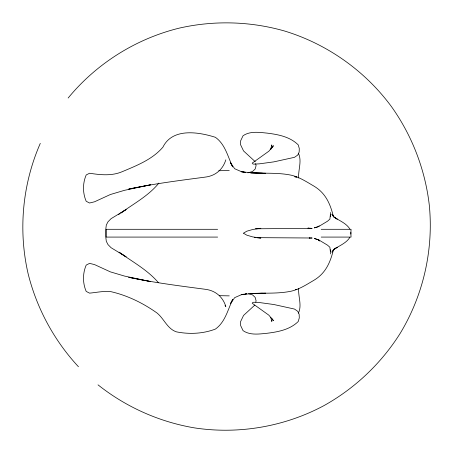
<?xml version="1.0" encoding="UTF-8"?>
<svg xmlns="http://www.w3.org/2000/svg" width="453" height="453" viewBox="0 0 453 453"><rect width="100%" height="100%" fill="white"/><g stroke="black" fill="none" stroke-linecap="round" stroke-linejoin="round"><path stroke-width="0.68" d="M330.362 216.63L330.379 214.665L329.875 219.139L327.496 221.228L318.442 226.676L314.274 227.876L317.893 226.766M271.84 320.231L271.8 321.5L270.792 317.468M330.367 216.075L330.588 212.463M350.843 234.054L351.047 229.297L321.205 229.297M298.691 288.402C298.034 296.5 302.179 305.237 298.425 313.102M255.809 302.072L256.087 300.764L255.164 297.383L252.542 294.88L248.55 293.742M270.628 149.586L271.8 144.886L271.84 146.155M40.289 143.386C22.384 184.207 18.103 230.498 28.165 273.918C36.806 308.51 54.19 340.599 78.448 366.732M225.837 159.835C222.785 169.66 215.328 176.002 204.886 177.151C179.416 180.509 153.89 183.737 128.743 189.077L150.594 184.801L124.501 190.317L110.373 194.518L94.558 201.783L89.564 203.012L86.2 201.285C82.605 193.046 82.605 183.205 86.2 174.971L89.564 173.239C100.566 174.943 111.885 176.16 122.457 171.585C136.914 165.487 152.491 159.405 162.91 147.157C172.525 127.65 198.465 131.942 215.39 137.299C225.26 144.286 227.774 156.636 232.695 166.902L230.469 162.729L234.688 168.748L241.149 171.562L245.271 172.344M318.499 226.585L319.172 225.781M158.89 183.086C148.635 195.753 133.816 203.607 120.775 213.063M349.852 237.4C346.211 243.233 339.348 245.69 333.838 249.354L337.219 247.264L333.912 249.586L331.919 252.191L333.419 249.807C330.288 262.468 325.684 273.34 313.748 280.379C306.568 284.569 299.49 289.269 291.279 291.171C277.899 293.974 264.173 292.774 250.611 293.527L265.696 293.136M271.024 149.037L273.425 145.747L268.839 151.217L252.196 163.12M68.148 98.024C96.455 63.59 135.804 38.833 179.082 28.165C213.839 20.226 250.322 21.217 284.603 31.025C327.236 44.026 365.186 70.878 391.585 106.795C412.23 135.86 425.282 169.954 429.319 205.373C433.651 249.739 423.334 295.067 400.276 333.215C381.307 363.408 354.812 388.504 323.635 405.803C284.297 426.76 238.476 434.608 194.411 427.875C159.263 421.924 125.928 407.043 98.024 384.852M254.762 305.129L243.555 315.435L240.481 321.851L240.668 325.622L243.051 330.639C250.056 335.531 259.303 334.025 267.259 333.249C278.278 331.873 290.056 329.614 298.244 321.494L299.286 317.887L299.156 314.308L297.734 311.307L294.467 309.059L273.81 304.512L259.32 302.536L253.674 302.247L252.383 302.649M118.493 214.603L119.637 213.833M120.843 213.046L126.127 209.541L111.076 218.669L107.995 221.789L106.308 225.073L105.872 228.471L106.081 237.083M243.544 233.114L246.845 231.194L252.757 229.473L260.843 228.289L258.929 228.454M247.882 172.831L252.542 171.5L255.164 169.003L256.087 165.622L255.668 163.658M309.727 237.938L309.173 238.057L312.117 238.006L257.168 237.649M246.647 293.782L241.149 294.818L234.688 297.632L230.469 303.657L232.695 299.484C227.774 309.744 225.26 322.1 215.39 329.088C203.023 333.799 189.354 334.422 176.427 331.856C167.253 328.804 164.111 318.731 157.01 312.995C143.12 303.142 127.514 295.435 110.855 291.647C103.669 290.854 96.676 292.468 89.564 293.142L86.2 291.415C82.605 283.176 82.605 273.34 86.2 265.101L89.564 263.374L94.558 264.597L110.373 271.868L124.501 276.064L150.594 281.579L128.743 277.31C153.89 282.644 179.416 285.871 204.886 289.235C215.328 290.379 222.785 296.721 225.837 306.551L225.011 305.605M243.935 294.19L241.206 294.648L250.379 293.703L262.4 293.216M245.299 293.963L246.659 293.737M295.503 289.541L296.874 289.342L295.605 289.484M255.747 228.725L257.655 228.561M255.82 228.788L312.117 228.374L307.921 228.097L309.727 228.448L309.173 228.329M218.788 170.736L229.252 170.515M106.081 229.297L105.872 237.916L106.308 241.307L107.995 244.592L111.076 247.712L126.127 256.84L120.255 252.95M106.54 229.297L217.638 229.297M106.54 237.083L217.638 237.083M321.205 237.083L351.047 237.083L350.843 232.327M219.484 295.667L229.252 295.866M265.696 173.244L250.611 172.859C264.173 173.612 277.899 172.412 291.279 175.209C299.49 177.117 306.568 181.817 313.748 186.007C325.684 193.04 330.288 203.912 333.419 216.579L331.919 214.19L333.912 216.794L337.219 219.122L333.838 217.027C339.348 220.69 346.211 223.153 349.852 228.986M262.4 173.171L250.379 172.684L241.206 171.732L245.299 172.417M254.473 237.548L255.82 237.599M257.021 237.763L260.843 238.091L252.757 236.913L246.845 235.192L243.544 233.267M294.965 176.834L296.874 177.038L294.818 176.744M330.362 249.75L330.379 251.721L329.875 247.247L327.496 245.158L318.442 239.711L314.274 238.505L318.499 239.801L319.382 240.871M252.383 163.731L253.674 164.133L259.32 163.85L273.81 161.874L294.467 157.327L297.734 155.073L299.156 152.072L299.286 148.499L298.244 144.892C290.056 136.772 278.278 134.507 267.259 133.137C259.303 132.361 250.056 130.855 243.051 135.747L240.668 140.758L240.481 144.535L243.555 150.945L255.254 161.698M119.065 252.168C132.508 261.868 147.655 269.977 158.493 282.74M252.196 303.261L268.839 315.163L273.425 320.639L271.823 318.442M298.425 153.278C302.179 161.149 298.034 169.881 298.691 177.978M330.588 253.923L330.367 250.305M319.45 240.877L318.635 239.801L319.399 240.86"/></g></svg>
